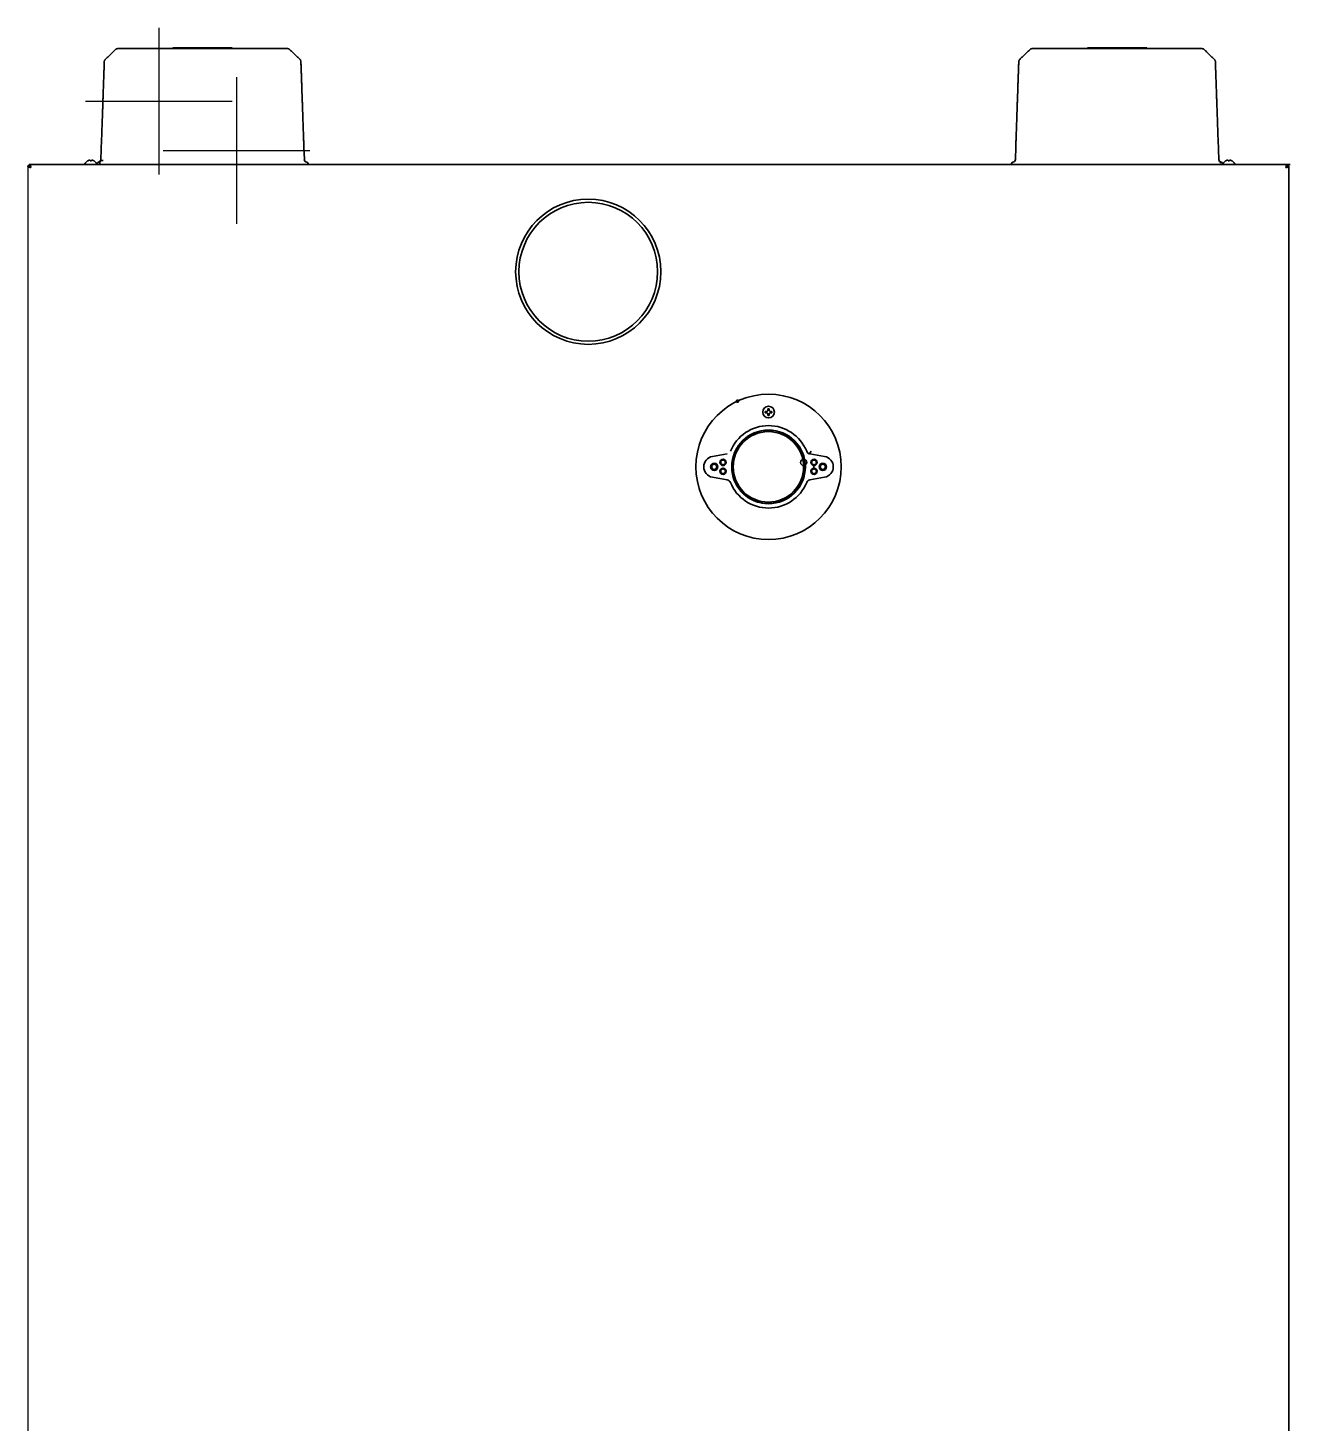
# Model space of a CAD drawing. Header units: inches. Extents: x 786 to 5755, y 618 to 5453.
# Drawn here: x 3395 to 4256, y 1569 to 2520 of the extents above; entities that cross this region are included whole.
import ezdxf

# ---------------------------------------------------------------- set-up
doc = ezdxf.new("R2010")
doc.units = ezdxf.units.IN
doc.layers.add('1', color=7, linetype='Continuous', true_color=0xffffff)

msp = doc.modelspace()

# ---------------------------------------------------------------- linework, layer by layer
at = {"color": 6}
for p, q in [((3484.42, 2519.57), (3484.42, 2419.57)), ((3434.42, 2469.57), (3534.42, 2469.57))]:
    msp.add_line(p, q, dxfattribs=at)
at = {"color": 4}
for p, q in [((3537.34, 2486.09), (3537.34, 2386.09)), ((3487.34, 2436.09), (3587.34, 2436.09))]:
    msp.add_line(p, q, dxfattribs=at)
at = {"color": 7}
msp.add_line((3395.09, 2425.3), (3395.09, 1425.54), dxfattribs=at)
at = {"layer": '1', "color": 7, "linetype": 'Continuous', "lineweight": 35}
for p, q in [((3572.09, 2505.46), (3456.29, 2505.46)), ((3493.99, 2505.96), (3493.99, 2505.46)), ((3534.39, 2505.96), (3534.39, 2505.46)), ((4079.69, 2505.46), (4195.49, 2505.46)), ((4117.39, 2505.96), (4117.39, 2505.46)), ((4157.79, 2505.96), (4157.79, 2505.46)), ((3445.32, 2443.57), (3444.84, 2429.89)), ((4206.46, 2443.57), (4206.94, 2429.89)), ((3583.54, 2429.89), (3583.24, 2438.42)), ((4068.24, 2429.89), (4068.54, 2438.42)), ((3395.09, 2425.35), (3395.09, 2425.54)), ((3395.09, 2425.54), (3395.89, 2425.54)), ((3395.09, 2425.3), (3395.09, 2425.35)), ((3395.89, 2425.54), (3395.89, 2425.35)), ((3395.89, 2425.3), (3395.89, 2425.35)), ((3395.99, 2426.44), (3396.18, 2426.44)), ((3395.99, 2425.64), (3395.99, 2426.44)), ((3396.18, 2425.64), (3395.99, 2425.64)), ((3396.18, 2426.44), (3396.23, 2426.44)), ((3396.18, 2425.64), (3396.23, 2425.64)), ((3396.23, 2426.44), (4255.55, 2426.44)), ((3433.99, 2426.84), (3433.99, 2427.04)), ((3440.29, 2428.88), (3440.29, 2428.91)), ((3441.99, 2427.04), (3441.99, 2426.84)), ((3442.24, 2427.02), (3442.22, 2426.44)), ((3444.12, 2428.5), (3444.09, 2426.44)), ((3444.87, 2429.24), (3446.34, 2429.24)), ((3445.12, 2433.38), (3445.12, 2433.38)), ((3586.16, 2426.44), (3586.14, 2427.02)), ((4065.62, 2426.44), (4065.64, 2427.02)), ((4209.54, 2427.02), (4209.56, 2426.44)), ((4209.79, 2427.04), (4209.79, 2426.84)), ((4211.49, 2428.88), (4211.49, 2428.91)), ((4216.09, 2428.91), (4216.09, 2428.88)), ((4217.79, 2426.84), (4217.79, 2427.04)), ((4253.55, 2426.44), (4253.6, 2426.44)), ((4253.55, 2425.64), (4253.6, 2425.64)), ((4253.6, 2426.44), (4253.79, 2426.44)), ((4253.79, 2425.64), (4253.6, 2425.64)), ((4253.79, 2426.44), (4253.79, 2425.64)), ((4253.89, 2425.35), (4253.89, 2425.54)), ((4253.89, 2425.54), (4254.69, 2425.54)), ((4253.89, 2425.35), (4253.89, 2425.3)), ((4254.69, 2425.3), (4254.65, 1426.34)), ((4254.69, 2425.54), (4254.69, 2425.35)), ((4254.69, 2425.35), (4254.69, 2425.3)), ((3899.49, 2260.06), (3899.99, 2260.06)), ((3899.99, 2255.46), (3899.49, 2255.46)), ((3899.99, 2260.06), (3900.49, 2260.06)), ((3900.49, 2255.46), (3899.99, 2255.46)), ((3912.89, 2240.57), (3912.91, 2240.6)), ((3914.36, 2239.54), (3912.89, 2240.57)), ((3913.43, 2241.45), (3913.52, 2241.58)), ((3914.38, 2239.57), (3914.36, 2239.54)), ((3915.1, 2240.48), (3915, 2240.35)), ((3861.75, 2227.5), (3871.73, 2229.26)), ((3861.75, 2227.5), (3871.73, 2229.26)), ((3928.25, 2229.26), (3938.23, 2227.5)), ((3928.25, 2229.26), (3938.23, 2227.5)), ((3930.94, 2219.73), (3930.94, 2221.15)), ((3871.73, 2211.62), (3861.75, 2213.38)), ((3871.73, 2211.62), (3861.75, 2213.38)), ((3938.23, 2213.38), (3928.25, 2211.62)), ((3938.23, 2213.38), (3928.25, 2211.62)), ((3913.04, 2200.41), (3914.21, 2201.23)), ((3913.52, 2199.29), (3913.43, 2199.42)), ((3915, 2200.52), (3915.1, 2200.4)), ((3943.89, 2197.99), (3943.89, 2197.93)), ((3903.89, 2195.64), (3903.89, 2195.76))]:
    msp.add_line(p, q, dxfattribs=at)
for centre, radius in [((3777.1, 2353.41), 49.5), ((3777.1, 2353.41), 49.5), ((3777.1, 2353.41), 47.3), ((3899.99, 2220.44), 49.5), ((3899.99, 2220.44), 49.5), ((3899.99, 2257.76), 4), ((3899.99, 2220.44), 25.1), ((3899.99, 2220.44), 25.1), ((3899.89, 2220.44), 24), ((3868.99, 2223.44), 2.13), ((3868.99, 2223.44), 1.62), ((3868.99, 2223.44), 1.62), ((3923.99, 2223.44), 2.13), ((3930.99, 2223.44), 2.13), ((3930.99, 2223.44), 2.13), ((3930.99, 2223.44), 1.62), ((3930.99, 2223.44), 1.62), ((3862.99, 2220.44), 2.5), ((3862.99, 2220.44), 2.5), ((3862.99, 2220.44), 1.75), ((3862.99, 2220.44), 1.75), ((3868.99, 2217.44), 2.12), ((3868.99, 2217.44), 2.12), ((3868.99, 2217.44), 1.62), ((3868.99, 2217.44), 1.62), ((3930.99, 2217.44), 2.12), ((3930.99, 2217.44), 2.12), ((3930.99, 2217.44), 1.62), ((3930.99, 2217.44), 1.62), ((3936.99, 2220.44), 2.5), ((3936.99, 2220.44), 2.5), ((3936.99, 2220.44), 1.75), ((3936.99, 2220.44), 1.75)]:
    msp.add_circle(centre, radius, dxfattribs=at)
for centre, radius, start, end in [((3398.19, 2423.64), 1.8, 132.80203, 150.47016), ((3396.89, 2424.64), 0.25, 270, 0), ((3434.39, 2427.04), 0.4, 149.69882, 180), ((3434.39, 2426.84), 0.4, 180, 270), ((3438.19, 2424.82), 4.8, 121.58135, 149.69882), ((3437.99, 2425.13), 3.78, 90.00347, 97.60405), ((3437.99, 2425.13), 3.78, 82.39593, 89.99655), ((3437.79, 2424.82), 4.8, 30.30118, 58.41627), ((3441.59, 2426.84), 0.4, 270, 0), ((3441.59, 2427.04), 0.4, 0, 30.30118), ((3438.09, 2423.82), 4.8, 33.08194, 36.44038), ((3443.24, 2426.98), 1, 97.62357, 178), ((3442.85, 2429.96), 2, 277.62357, 358), ((3444.87, 2428.49), 0.75, 90, 179), ((3585.53, 2429.96), 2, 182, 262.37643), ((3585.14, 2426.98), 1, 2, 82.37643), ((4066.64, 2426.98), 1, 97.62357, 178), ((4066.25, 2429.96), 2, 277.62357, 358), ((4208.93, 2429.96), 2, 182, 262.37643), ((4208.54, 2426.98), 1, 2, 82.37643), ((4213.69, 2423.82), 4.8, 143.55962, 146.91806), ((4210.19, 2427.04), 0.4, 149.69882, 180), ((4210.19, 2426.84), 0.4, 180, 270), ((4213.99, 2424.82), 4.8, 121.58373, 149.69882), ((4213.79, 2425.13), 3.78, 90.00345, 97.60407), ((4213.79, 2425.13), 3.78, 82.39595, 89.99653), ((4213.59, 2424.82), 4.8, 30.30118, 58.41865), ((4217.39, 2426.84), 0.4, 270, 0), ((4217.39, 2427.04), 0.4, 0, 30.30118), ((4252.89, 2424.64), 0.25, 180, 270), ((4251.59, 2423.64), 1.8, 29.52984, 47.19797), ((3899.99, 2220.44), 28.1, 22.24665, 157.75335), ((3899.99, 2220.44), 28.1, 22.24665, 157.75335), ((3899.89, 2220.44), 25, 90, 177.39), ((3899.89, 2220.44), 25, 182.79563, 90), ((3862.99, 2220.44), 7.17, 100, 260), ((3862.99, 2220.44), 7.17, 100, 260), ((3928.77, 2232.21), 3, 202.24665, 260), ((3928.77, 2232.21), 3, 202.24665, 260), ((3926.21, 2232.21), 3, 280, 337.75335), ((3926.21, 2232.21), 3, 280, 337.75335), ((3936.99, 2220.44), 7.17, 280, 80), ((3936.99, 2220.44), 7.17, 280, 80), ((3899.89, 2220.44), 25.2, 357.40132, 2.77688), ((3930.74, 2221.15), 0.2, 0, 35.53605), ((3930.74, 2219.73), 0.2, 324.46395, 0), ((3871.2, 2208.66), 3, 22.24665, 80), ((3871.2, 2208.66), 3, 22.24665, 80), ((3899.99, 2220.44), 28.1, 202.24665, 337.75335), ((3899.99, 2220.44), 28.1, 202.24665, 337.75335), ((3928.77, 2208.66), 3, 100, 157.75335), ((3928.77, 2208.66), 3, 100, 157.75335), ((3913.16, 2200.25), 0.2, 125, 160.53605), ((3914.32, 2201.06), 0.2, 89.46395, 125)]:
    msp.add_arc(centre, radius, start, end, dxfattribs=at)
at = {"layer": '1', "color": 7, "linetype": 'Continuous', "lineweight": 35, "extrusion": (0, 0, -1)}
for centre, major_axis, start_param, end_param in [((3443.24, 2426.98), (-0.999, 0.035), 0.409791, 1.409427), ((3585.14, 2426.98), (-0.999, -0.035), 1.732165, 3.141593)]:
    msp.add_ellipse(centre, major_axis=major_axis, ratio=0.99992, start_param=start_param, end_param=end_param, dxfattribs=at)
at = {"layer": '1', "color": 7, "linetype": 'Continuous', "lineweight": 35}
for centre, major_axis, start_param, end_param in [((4066.64, 2426.98), (0.999, -0.035), 1.732165, 3.141593), ((4208.54, 2426.98), (0.999, 0.035), 0.409791, 1.409427)]:
    msp.add_ellipse(centre, major_axis=major_axis, ratio=0.99992, start_param=start_param, end_param=end_param, dxfattribs=at)
for points, degree in [([(3454.9, 2504.9), (3447.79, 2498.02)], 1), ([(3573.48, 2504.9), (3580.59, 2498.02)], 1), ([(4078.3, 2504.9), (4071.19, 2498.02)], 1), ([(4196.88, 2504.9), (4203.99, 2498.02)], 1), ([(3395.89, 2425.3), (3395.09, 2425.3)], 1), ([(3396.23, 2425.64), (3396.23, 2426.44)], 1), ([(3436.99, 2429.43), (3437.02, 2429.44), (3437.07, 2429.44), (3437.14, 2429.45), (3437.21, 2429.45), (3437.28, 2429.45), (3437.35, 2429.45), (3437.42, 2429.44), (3437.47, 2429.44), (3437.49, 2429.43)], 3), ([(3437.49, 2429.43), (3437.49, 2429.42), (3437.49, 2429.39), (3437.49, 2429.34), (3437.49, 2429.28), (3437.49, 2429.22), (3437.49, 2429.15), (3437.49, 2429.08), (3437.49, 2428.99), (3437.49, 2428.92), (3437.49, 2428.88)], 3), ([(3438.49, 2429.43), (3438.51, 2429.44), (3438.56, 2429.44), (3438.63, 2429.45), (3438.7, 2429.45), (3438.78, 2429.45), (3438.85, 2429.45), (3438.92, 2429.44), (3438.97, 2429.44), (3438.99, 2429.43)], 3), ([(3438.99, 2429.43), (3439.04, 2429.42), (3439.15, 2429.39), (3439.31, 2429.34), (3439.47, 2429.28), (3439.63, 2429.22), (3439.78, 2429.15), (3439.94, 2429.08), (3440.1, 2428.99), (3440.23, 2428.92), (3440.29, 2428.88)], 3), ([(4212.79, 2429.43), (4212.74, 2429.42), (4212.63, 2429.39), (4212.47, 2429.34), (4212.31, 2429.28), (4212.15, 2429.22), (4212, 2429.15), (4211.84, 2429.08), (4211.68, 2428.99), (4211.55, 2428.92), (4211.49, 2428.88)], 3), ([(4213.29, 2429.43), (4213.27, 2429.44), (4213.22, 2429.44), (4213.15, 2429.45), (4213.08, 2429.45), (4213, 2429.45), (4212.93, 2429.45), (4212.86, 2429.44), (4212.81, 2429.44), (4212.79, 2429.43)], 3), ([(4214.79, 2429.43), (4214.76, 2429.44), (4214.71, 2429.44), (4214.64, 2429.45), (4214.57, 2429.45), (4214.5, 2429.45), (4214.43, 2429.45), (4214.36, 2429.44), (4214.31, 2429.44), (4214.29, 2429.43)], 3), ([(4214.29, 2429.43), (4214.29, 2429.42), (4214.29, 2429.39), (4214.29, 2429.34), (4214.29, 2429.28), (4214.29, 2429.22), (4214.29, 2429.15), (4214.29, 2429.08), (4214.29, 2428.99), (4214.29, 2428.92), (4214.29, 2428.88)], 3), ([(4253.55, 2425.64), (4253.55, 2426.44)], 1), ([(4253.89, 2425.3), (4254.69, 2425.3)], 1), ([(3396.74, 2424.41), (3396.79, 2424.39), (3396.84, 2424.39), (3396.89, 2424.39)], 3), ([(4252.89, 2424.39), (4252.94, 2424.39), (4252.99, 2424.39), (4253.04, 2424.41)], 3), ([(3897.69, 2257.26), (3897.69, 2257.43), (3897.69, 2257.76), (3897.69, 2258.09), (3897.69, 2258.26)], 3), ([(3898.99, 2257.26), (3898.94, 2257.26), (3898.83, 2257.26), (3898.67, 2257.26), (3898.51, 2257.26), (3898.35, 2257.26), (3898.2, 2257.26), (3898.04, 2257.26), (3897.88, 2257.26), (3897.75, 2257.26), (3897.69, 2257.26)], 3), ([(3898.99, 2258.26), (3899.02, 2258.29), (3899.07, 2258.34), (3899.14, 2258.41), (3899.21, 2258.48), (3899.28, 2258.55), (3899.35, 2258.62), (3899.42, 2258.69), (3899.47, 2258.74), (3899.49, 2258.76)], 3), ([(3899.49, 2256.76), (3899.47, 2256.78), (3899.42, 2256.83), (3899.35, 2256.9), (3899.28, 2256.97), (3899.2, 2257.04), (3899.13, 2257.12), (3899.06, 2257.19), (3899.01, 2257.24), (3898.99, 2257.26)], 3), ([(3899.49, 2258.76), (3899.49, 2258.81), (3899.49, 2258.92), (3899.49, 2259.08), (3899.49, 2259.24), (3899.49, 2259.4), (3899.49, 2259.55), (3899.49, 2259.71), (3899.49, 2259.87), (3899.49, 2260), (3899.49, 2260.06)], 3), ([(3900.49, 2258.76), (3900.51, 2258.74), (3900.56, 2258.69), (3900.63, 2258.62), (3900.7, 2258.55), (3900.78, 2258.47), (3900.85, 2258.4), (3900.92, 2258.33), (3900.97, 2258.28), (3900.99, 2258.26)], 3), ([(3900.99, 2257.26), (3900.96, 2257.23), (3900.91, 2257.18), (3900.84, 2257.11), (3900.77, 2257.04), (3900.7, 2256.97), (3900.63, 2256.9), (3900.56, 2256.83), (3900.51, 2256.78), (3900.49, 2256.76)], 3), ([(3900.49, 2256.76), (3900.49, 2256.71), (3900.49, 2256.6), (3900.49, 2256.44), (3900.49, 2256.28), (3900.49, 2256.12), (3900.49, 2255.97), (3900.49, 2255.81), (3900.49, 2255.65), (3900.49, 2255.52), (3900.49, 2255.46)], 3), ([(3900.99, 2258.26), (3901.04, 2258.26), (3901.15, 2258.26), (3901.31, 2258.26), (3901.47, 2258.26), (3901.63, 2258.26), (3901.78, 2258.26), (3901.94, 2258.26), (3902.1, 2258.26), (3902.23, 2258.26), (3902.29, 2258.26)], 3), ([(3902.29, 2258.26), (3902.29, 2258.09), (3902.29, 2257.76), (3902.29, 2257.43), (3902.29, 2257.26)], 3)]:
    msp.add_open_spline(points, degree=degree, dxfattribs=at)
for points, knots in [([(3456.29, 2505.46), (3456.16, 2505.46), (3456.04, 2505.44), (3455.78, 2505.4), (3455.66, 2505.36), (3455.42, 2505.26), (3455.31, 2505.2), (3455.09, 2505.06), (3454.99, 2504.98), (3454.9, 2504.9)], [0, 0, 0, 0, 0.25, 0.25, 0.5, 0.5, 0.75, 0.75, 1, 1, 1, 1]), ([(3514.19, 2505.96), (3513.93, 2505.96), (3512.8, 2505.96), (3510.84, 2505.96), (3508.4, 2505.96), (3506.5, 2505.96), (3505.08, 2505.96), (3504.1, 2505.96), (3503.14, 2505.96), (3501.89, 2505.96), (3500.38, 2505.96), (3498.66, 2505.96), (3497.12, 2505.96), (3495.81, 2505.96), (3494.53, 2505.96), (3493.99, 2505.96), (3493.99, 2505.96)], [0, 0, 0, 0, 0.033336, 0.145921, 0.251547, 0.348816, 0.394063, 0.436986, 0.478849, 0.520788, 0.603997, 0.684709, 0.76093, 0.830915, 0.893669, 1, 1, 1, 1]), ([(3534.39, 2505.96), (3534.39, 2505.96), (3534.3, 2505.96), (3533.67, 2505.96), (3531.86, 2505.96), (3528.55, 2505.96), (3524.1, 2505.96), (3519.17, 2505.96), (3515.77, 2505.96), (3514.19, 2505.96)], [0, 0, 0, 0, 0.039878, 0.0847, 0.199189, 0.358922, 0.563349, 0.796366, 1, 1, 1, 1]), ([(3572.09, 2505.46), (3572.22, 2505.46), (3572.34, 2505.44), (3572.6, 2505.4), (3572.72, 2505.36), (3572.96, 2505.26), (3573.07, 2505.2), (3573.28, 2505.06), (3573.39, 2504.98), (3573.48, 2504.9)], [0, 0, 0, 0, 0.25, 0.25, 0.5, 0.5, 0.75, 0.75, 1, 1, 1, 1]), ([(4079.69, 2505.46), (4079.56, 2505.46), (4079.44, 2505.44), (4079.18, 2505.4), (4079.06, 2505.36), (4078.82, 2505.26), (4078.71, 2505.2), (4078.49, 2505.06), (4078.39, 2504.98), (4078.3, 2504.9)], [0, 0, 0, 0, 0.25, 0.25, 0.5, 0.5, 0.75, 0.75, 1, 1, 1, 1]), ([(4117.39, 2505.96), (4117.39, 2505.96), (4117.48, 2505.96), (4118.11, 2505.96), (4119.92, 2505.96), (4123.23, 2505.96), (4127.68, 2505.96), (4132.61, 2505.96), (4136.01, 2505.96), (4137.59, 2505.96)], [0, 0, 0, 0, 0.039878, 0.0847, 0.199189, 0.358922, 0.563349, 0.796366, 1, 1, 1, 1]), ([(4137.59, 2505.96), (4137.85, 2505.96), (4138.98, 2505.96), (4140.94, 2505.96), (4143.38, 2505.96), (4145.28, 2505.96), (4146.7, 2505.96), (4147.68, 2505.96), (4148.64, 2505.96), (4149.89, 2505.96), (4151.4, 2505.96), (4153.12, 2505.96), (4154.66, 2505.96), (4155.97, 2505.96), (4157.25, 2505.96), (4157.79, 2505.96), (4157.79, 2505.96)], [0, 0, 0, 0, 0.033336, 0.145921, 0.251547, 0.348816, 0.394063, 0.436986, 0.478849, 0.520788, 0.603997, 0.684709, 0.76093, 0.830915, 0.893669, 1, 1, 1, 1]), ([(4195.49, 2505.46), (4195.62, 2505.46), (4195.74, 2505.44), (4196, 2505.4), (4196.12, 2505.36), (4196.36, 2505.26), (4196.47, 2505.2), (4196.68, 2505.06), (4196.79, 2504.98), (4196.88, 2504.9)], [0, 0, 0, 0, 0.25, 0.25, 0.5, 0.5, 0.75, 0.75, 1, 1, 1, 1]), ([(3447.18, 2496.65), (3447.18, 2496.65), (3447.18, 2496.64), (3447.17, 2496.59), (3447.17, 2496.55), (3447.17, 2496.41), (3447.16, 2496.26), (3447.15, 2495.96), (3447.15, 2495.85), (3447.14, 2495.6), (3447.13, 2495.46), (3447.12, 2495.01), (3447.11, 2494.66), (3447.08, 2493.84), (3447.06, 2493.37), (3447.03, 2492.58), (3447.02, 2492.3), (3447.01, 2491.93), (3447.01, 2491.86), (3447, 2491.71), (3447, 2491.63), (3446.99, 2491.4), (3446.99, 2491.24), (3446.97, 2490.75), (3446.96, 2490.4), (3446.93, 2489.68), (3446.92, 2489.3), (3446.88, 2488.12), (3446.85, 2487.25), (3446.8, 2485.84), (3446.78, 2485.35), (3446.75, 2484.32), (3446.73, 2483.79), (3446.69, 2482.67), (3446.67, 2482.09), (3446.63, 2480.88), (3446.6, 2480.25), (3446.56, 2478.94), (3446.53, 2478.25), (3446.51, 2477.45), (3446.5, 2477.36), (3446.5, 2477.18), (3446.49, 2476.91), (3446.46, 2476.26), (3446.44, 2475.7), (3446.4, 2474.55), (3446.38, 2473.76), (3446.32, 2472.12), (3446.29, 2471.27), (3446.24, 2469.96), (3446.23, 2469.51), (3446.2, 2468.6), (3446.18, 2468.14), (3446.13, 2466.73), (3446.1, 2465.76), (3446.03, 2463.76), (3445.99, 2462.72), (3445.95, 2461.51), (3445.94, 2461.37), (3445.93, 2461.1), (3445.92, 2460.7), (3445.89, 2459.74), (3445.86, 2458.9), (3445.8, 2457.21), (3445.76, 2456.06), (3445.68, 2453.7), (3445.63, 2452.5), (3445.57, 2450.65), (3445.55, 2450.03), (3445.5, 2448.78), (3445.48, 2448.14), (3445.45, 2447.34), (3445.45, 2447.18), (3445.44, 2446.86), (3445.43, 2446.7), (3445.41, 2446.21), (3445.4, 2445.88), (3445.37, 2444.9), (3445.35, 2444.24), (3445.32, 2443.57)], [0, 0, 0, 0, 0.03125, 0.03125, 0.0625, 0.0625, 0.125, 0.125, 0.15625, 0.15625, 0.1875, 0.1875, 0.25, 0.25, 0.3125, 0.3125, 0.34375, 0.34375, 0.351563, 0.351563, 0.359375, 0.359375, 0.375, 0.375, 0.40625, 0.40625, 0.4375, 0.4375, 0.5, 0.5, 0.53125, 0.53125, 0.5625, 0.5625, 0.59375, 0.59375, 0.625, 0.625, 0.65625, 0.65625, 0.660156, 0.660156, 0.664063, 0.671875, 0.6875, 0.6875, 0.71875, 0.71875, 0.75, 0.75, 0.765625, 0.765625, 0.78125, 0.78125, 0.8125, 0.8125, 0.84375, 0.84375, 0.847656, 0.847656, 0.851562, 0.859375, 0.875, 0.875, 0.90625, 0.90625, 0.9375, 0.9375, 0.953125, 0.953125, 0.96875, 0.96875, 0.972656, 0.972656, 0.976562, 0.976562, 0.984375, 0.984375, 1, 1, 1, 1]), ([(3447.18, 2496.65), (3447.18, 2496.78), (3447.2, 2496.91), (3447.25, 2497.16), (3447.3, 2497.28), (3447.4, 2497.51), (3447.46, 2497.63), (3447.61, 2497.84), (3447.69, 2497.93), (3447.79, 2498.02)], [0, 0, 0, 0, 0.25, 0.25, 0.5, 0.5, 0.75, 0.75, 1, 1, 1, 1]), ([(3580.59, 2498.02), (3580.69, 2497.93), (3580.77, 2497.84), (3580.92, 2497.63), (3580.98, 2497.51), (3581.08, 2497.28), (3581.12, 2497.16), (3581.18, 2496.91), (3581.2, 2496.78), (3581.2, 2496.65)], [0, 0, 0, 0, 0.25, 0.25, 0.5, 0.5, 0.75, 0.75, 1, 1, 1, 1]), ([(3583.06, 2443.57), (3583.03, 2444.24), (3583.01, 2444.91), (3582.98, 2445.89), (3582.96, 2446.22), (3582.95, 2446.7), (3582.94, 2446.87), (3582.93, 2447.19), (3582.93, 2447.35), (3582.9, 2448.15), (3582.88, 2448.79), (3582.83, 2450.04), (3582.81, 2450.67), (3582.75, 2452.51), (3582.7, 2453.71), (3582.62, 2456.07), (3582.58, 2457.22), (3582.5, 2459.47), (3582.46, 2460.57), (3582.42, 2461.91), (3582.4, 2462.31), (3582.39, 2462.7), (3582.38, 2462.97), (3582.38, 2463.1), (3582.35, 2463.75), (3582.33, 2464.27), (3582.31, 2465.03), (3582.3, 2465.28), (3582.29, 2465.66), (3582.28, 2465.78), (3582.27, 2466.03), (3582.25, 2466.65), (3582.21, 2467.73), (3582.18, 2468.66), (3582.15, 2469.58), (3582.13, 2470.02), (3582.09, 2471.35), (3582.06, 2472.2), (3582, 2473.84), (3581.97, 2474.63), (3581.89, 2476.92), (3581.84, 2478.34), (3581.79, 2479.75), (3581.79, 2479.83), (3581.79, 2480), (3581.78, 2480.24), (3581.76, 2480.8), (3581.74, 2481.27), (3581.71, 2482.18), (3581.69, 2482.76), (3581.65, 2483.87), (3581.63, 2484.4), (3581.6, 2485.43), (3581.58, 2485.91), (3581.55, 2486.85), (3581.53, 2487.3), (3581.5, 2488.16), (3581.49, 2488.56), (3581.46, 2489.35), (3581.45, 2489.72), (3581.42, 2490.43), (3581.41, 2490.77), (3581.38, 2491.74), (3581.35, 2492.32), (3581.32, 2493.37), (3581.3, 2493.83), (3581.27, 2494.65), (3581.26, 2495), (3581.25, 2495.38), (3581.25, 2495.45), (3581.24, 2495.59), (3581.24, 2495.66), (3581.23, 2495.84), (3581.23, 2495.96), (3581.22, 2496.26), (3581.21, 2496.4), (3581.21, 2496.55), (3581.21, 2496.59), (3581.2, 2496.64), (3581.2, 2496.65), (3581.2, 2496.65)], [0, 0, 0, 0, 0.015628, 0.015628, 0.023442, 0.023442, 0.027349, 0.027349, 0.031256, 0.031256, 0.046884, 0.046884, 0.062512, 0.062512, 0.093768, 0.093768, 0.125024, 0.125024, 0.15628, 0.15628, 0.164094, 0.168001, 0.168001, 0.171908, 0.171908, 0.187536, 0.187536, 0.19535, 0.19535, 0.199257, 0.199257, 0.203164, 0.218792, 0.234421, 0.234421, 0.250049, 0.250049, 0.281305, 0.281305, 0.312561, 0.312561, 0.375073, 0.375073, 0.37898, 0.37898, 0.382887, 0.390701, 0.406329, 0.406329, 0.437585, 0.437585, 0.468841, 0.468841, 0.500097, 0.500097, 0.531353, 0.531353, 0.562609, 0.562609, 0.593865, 0.593865, 0.625121, 0.625121, 0.687634, 0.687634, 0.750146, 0.750146, 0.812658, 0.812658, 0.828286, 0.828286, 0.843914, 0.843914, 0.87517, 0.87517, 0.937682, 0.937682, 0.968938, 0.968938, 1, 1, 1, 1]), ([(4068.72, 2443.57), (4068.75, 2444.24), (4068.77, 2444.91), (4068.8, 2445.89), (4068.81, 2446.22), (4068.83, 2446.7), (4068.84, 2446.87), (4068.85, 2447.19), (4068.85, 2447.35), (4068.88, 2448.15), (4068.9, 2448.79), (4068.95, 2450.04), (4068.97, 2450.67), (4069.03, 2452.51), (4069.08, 2453.71), (4069.16, 2456.07), (4069.2, 2457.22), (4069.28, 2459.47), (4069.32, 2460.57), (4069.36, 2461.91), (4069.38, 2462.31), (4069.39, 2462.7), (4069.4, 2462.97), (4069.4, 2463.1), (4069.43, 2463.75), (4069.45, 2464.27), (4069.47, 2465.03), (4069.48, 2465.28), (4069.49, 2465.66), (4069.5, 2465.78), (4069.51, 2466.03), (4069.53, 2466.65), (4069.57, 2467.73), (4069.6, 2468.66), (4069.63, 2469.58), (4069.65, 2470.02), (4069.69, 2471.35), (4069.72, 2472.2), (4069.78, 2473.84), (4069.81, 2474.63), (4069.89, 2476.92), (4069.94, 2478.34), (4069.99, 2479.75), (4069.99, 2479.83), (4069.99, 2480), (4070, 2480.24), (4070.02, 2480.8), (4070.04, 2481.27), (4070.07, 2482.18), (4070.09, 2482.76), (4070.13, 2483.87), (4070.15, 2484.4), (4070.18, 2485.43), (4070.2, 2485.91), (4070.23, 2486.85), (4070.25, 2487.3), (4070.28, 2488.16), (4070.29, 2488.56), (4070.32, 2489.35), (4070.33, 2489.72), (4070.36, 2490.43), (4070.37, 2490.77), (4070.4, 2491.74), (4070.42, 2492.32), (4070.46, 2493.37), (4070.48, 2493.83), (4070.51, 2494.65), (4070.52, 2495), (4070.53, 2495.38), (4070.53, 2495.45), (4070.54, 2495.59), (4070.54, 2495.66), (4070.55, 2495.84), (4070.55, 2495.96), (4070.56, 2496.26), (4070.57, 2496.4), (4070.57, 2496.55), (4070.57, 2496.59), (4070.58, 2496.64), (4070.58, 2496.65), (4070.58, 2496.65)], [0, 0, 0, 0, 0.015628, 0.015628, 0.023442, 0.023442, 0.027349, 0.027349, 0.031256, 0.031256, 0.046884, 0.046884, 0.062512, 0.062512, 0.093768, 0.093768, 0.125024, 0.125024, 0.15628, 0.15628, 0.164094, 0.168001, 0.168001, 0.171908, 0.171908, 0.187536, 0.187536, 0.19535, 0.19535, 0.199257, 0.199257, 0.203164, 0.218792, 0.234421, 0.234421, 0.250049, 0.250049, 0.281305, 0.281305, 0.312561, 0.312561, 0.375073, 0.375073, 0.37898, 0.37898, 0.382887, 0.390701, 0.406329, 0.406329, 0.437585, 0.437585, 0.468841, 0.468841, 0.500097, 0.500097, 0.531353, 0.531353, 0.562609, 0.562609, 0.593865, 0.593865, 0.625121, 0.625121, 0.687634, 0.687634, 0.750146, 0.750146, 0.812658, 0.812658, 0.828286, 0.828286, 0.843914, 0.843914, 0.87517, 0.87517, 0.937682, 0.937682, 0.968938, 0.968938, 1, 1, 1, 1]), ([(4071.19, 2498.02), (4071.09, 2497.93), (4071.01, 2497.84), (4070.86, 2497.63), (4070.8, 2497.51), (4070.7, 2497.28), (4070.65, 2497.16), (4070.6, 2496.91), (4070.58, 2496.78), (4070.58, 2496.65)], [0, 0, 0, 0, 0.25, 0.25, 0.5, 0.5, 0.75, 0.75, 1, 1, 1, 1]), ([(4204.6, 2496.65), (4204.6, 2496.78), (4204.58, 2496.91), (4204.52, 2497.16), (4204.48, 2497.28), (4204.38, 2497.51), (4204.32, 2497.63), (4204.17, 2497.84), (4204.09, 2497.93), (4203.99, 2498.02)], [0, 0, 0, 0, 0.25, 0.25, 0.5, 0.5, 0.75, 0.75, 1, 1, 1, 1]), ([(4204.6, 2496.65), (4204.6, 2496.65), (4204.6, 2496.64), (4204.61, 2496.59), (4204.61, 2496.55), (4204.61, 2496.41), (4204.62, 2496.26), (4204.63, 2495.96), (4204.63, 2495.85), (4204.64, 2495.6), (4204.65, 2495.46), (4204.66, 2495.01), (4204.67, 2494.66), (4204.7, 2493.84), (4204.72, 2493.37), (4204.75, 2492.58), (4204.76, 2492.3), (4204.77, 2491.93), (4204.77, 2491.86), (4204.78, 2491.71), (4204.78, 2491.63), (4204.79, 2491.4), (4204.79, 2491.24), (4204.81, 2490.75), (4204.82, 2490.4), (4204.85, 2489.68), (4204.86, 2489.3), (4204.9, 2488.12), (4204.93, 2487.25), (4204.98, 2485.84), (4205, 2485.35), (4205.03, 2484.32), (4205.05, 2483.79), (4205.09, 2482.67), (4205.11, 2482.09), (4205.15, 2480.88), (4205.18, 2480.25), (4205.22, 2478.94), (4205.25, 2478.25), (4205.27, 2477.45), (4205.28, 2477.36), (4205.28, 2477.18), (4205.29, 2476.91), (4205.32, 2476.26), (4205.34, 2475.7), (4205.38, 2474.55), (4205.4, 2473.76), (4205.46, 2472.12), (4205.49, 2471.27), (4205.54, 2469.96), (4205.55, 2469.51), (4205.58, 2468.6), (4205.6, 2468.14), (4205.65, 2466.73), (4205.68, 2465.76), (4205.75, 2463.76), (4205.79, 2462.72), (4205.83, 2461.51), (4205.84, 2461.37), (4205.84, 2461.1), (4205.86, 2460.7), (4205.89, 2459.74), (4205.92, 2458.9), (4205.98, 2457.21), (4206.02, 2456.06), (4206.1, 2453.7), (4206.15, 2452.5), (4206.21, 2450.65), (4206.23, 2450.03), (4206.28, 2448.78), (4206.3, 2448.14), (4206.33, 2447.34), (4206.33, 2447.18), (4206.34, 2446.86), (4206.35, 2446.7), (4206.37, 2446.21), (4206.38, 2445.88), (4206.41, 2444.9), (4206.43, 2444.24), (4206.46, 2443.57)], [0, 0, 0, 0, 0.03125, 0.03125, 0.0625, 0.0625, 0.125, 0.125, 0.15625, 0.15625, 0.1875, 0.1875, 0.25, 0.25, 0.3125, 0.3125, 0.34375, 0.34375, 0.351563, 0.351563, 0.359375, 0.359375, 0.375, 0.375, 0.40625, 0.40625, 0.4375, 0.4375, 0.5, 0.5, 0.53125, 0.53125, 0.5625, 0.5625, 0.59375, 0.59375, 0.625, 0.625, 0.65625, 0.65625, 0.660156, 0.660156, 0.664063, 0.671875, 0.6875, 0.6875, 0.71875, 0.71875, 0.75, 0.75, 0.765625, 0.765625, 0.78125, 0.78125, 0.8125, 0.8125, 0.84375, 0.84375, 0.847656, 0.847656, 0.851562, 0.859375, 0.875, 0.875, 0.90625, 0.90625, 0.9375, 0.9375, 0.953125, 0.953125, 0.96875, 0.96875, 0.972656, 0.972656, 0.976562, 0.976562, 0.984375, 0.984375, 1, 1, 1, 1]), ([(3583.24, 2438.42), (3583.23, 2438.64), (3583.22, 2438.87), (3583.21, 2439.2), (3583.21, 2439.31), (3583.2, 2439.53), (3583.19, 2439.64), (3583.18, 2439.97), (3583.18, 2440.18), (3583.16, 2440.62), (3583.15, 2440.84), (3583.14, 2441.27), (3583.13, 2441.48), (3583.12, 2441.91), (3583.11, 2442.12), (3583.09, 2442.75), (3583.07, 2443.17), (3583.06, 2443.57)], [0, 0, 0, 0, 0.125, 0.125, 0.1875, 0.1875, 0.25, 0.25, 0.375, 0.375, 0.5, 0.5, 0.625, 0.625, 0.75, 0.75, 1, 1, 1, 1]), ([(4068.54, 2438.42), (4068.55, 2438.64), (4068.56, 2438.87), (4068.57, 2439.2), (4068.57, 2439.31), (4068.58, 2439.53), (4068.59, 2439.64), (4068.6, 2439.97), (4068.6, 2440.18), (4068.62, 2440.62), (4068.63, 2440.84), (4068.64, 2441.27), (4068.65, 2441.48), (4068.66, 2441.91), (4068.67, 2442.12), (4068.69, 2442.75), (4068.71, 2443.17), (4068.72, 2443.57)], [0, 0, 0, 0, 0.125, 0.125, 0.1875, 0.1875, 0.25, 0.25, 0.375, 0.375, 0.5, 0.5, 0.625, 0.625, 0.75, 0.75, 1, 1, 1, 1]), ([(3395.09, 2425.3), (3395.09, 2425.22), (3395.13, 2425.15), (3395.29, 2425), (3395.41, 2424.93), (3395.72, 2424.78), (3395.9, 2424.71), (3396.3, 2424.56), (3396.52, 2424.48), (3396.74, 2424.41)], [0, 0, 0, 0, 0.25, 0.25, 0.5, 0.5, 0.75, 0.75, 1, 1, 1, 1]), ([(3395.89, 2425.3), (3395.89, 2425.26), (3395.9, 2425.22), (3395.92, 2425.15), (3395.94, 2425.11), (3395.98, 2425.04), (3396.01, 2425), (3396.07, 2424.93), (3396.11, 2424.89), (3396.2, 2424.82), (3396.24, 2424.78), (3396.34, 2424.71), (3396.39, 2424.67), (3396.51, 2424.59), (3396.56, 2424.56), (3396.68, 2424.48), (3396.75, 2424.45), (3396.81, 2424.41)], [0, 0, 0, 0, 0.125, 0.125, 0.25, 0.25, 0.375, 0.375, 0.5, 0.5, 0.625, 0.625, 0.75, 0.75, 0.875, 0.875, 1, 1, 1, 1]), ([(3396.23, 2426.44), (3396.27, 2426.44), (3396.3, 2426.43), (3396.38, 2426.38), (3396.42, 2426.35), (3396.49, 2426.27), (3396.53, 2426.22), (3396.6, 2426.1), (3396.64, 2426.04), (3396.71, 2425.89), (3396.75, 2425.8), (3396.82, 2425.62), (3396.86, 2425.53), (3396.93, 2425.33), (3396.97, 2425.22), (3397.04, 2425.01), (3397.08, 2424.9), (3397.12, 2424.79)], [0, 0, 0, 0, 0.125, 0.125, 0.25, 0.25, 0.375, 0.375, 0.5, 0.5, 0.625, 0.625, 0.75, 0.75, 0.875, 0.875, 1, 1, 1, 1]), ([(3396.23, 2425.64), (3396.3, 2425.64), (3396.38, 2425.61), (3396.53, 2425.52), (3396.6, 2425.46), (3396.75, 2425.29), (3396.82, 2425.19), (3396.97, 2424.96), (3397.04, 2424.84), (3397.12, 2424.72)], [0, 0, 0, 0, 0.25, 0.25, 0.5, 0.5, 0.75, 0.75, 1, 1, 1, 1]), ([(3397.12, 2424.79), (3397.12, 2424.78), (3397.12, 2424.78), (3397.12, 2424.77), (3397.13, 2424.75), (3397.13, 2424.74), (3397.13, 2424.73), (3397.13, 2424.72), (3397.13, 2424.71), (3397.14, 2424.7), (3397.14, 2424.69), (3397.14, 2424.68), (3397.14, 2424.67), (3397.14, 2424.66), (3397.14, 2424.65), (3397.14, 2424.64), (3397.14, 2424.64)], [0, 0, 0, 0, 0.070356, 0.140723, 0.211142, 0.28165, 0.352287, 0.42309, 0.494098, 0.565348, 0.636878, 0.708725, 0.780925, 0.853514, 0.926527, 1, 1, 1, 1]), ([(3435.69, 2428.88), (3435.89, 2429.01), (3436.1, 2429.11), (3436.43, 2429.25), (3436.54, 2429.29), (3436.76, 2429.37), (3436.87, 2429.4), (3436.99, 2429.43)], [0, 0, 0, 0, 0.5, 0.5, 0.75, 0.75, 1, 1, 1, 1]), ([(3438.49, 2428.88), (3438.49, 2429.01), (3438.49, 2429.11), (3438.49, 2429.25), (3438.49, 2429.29), (3438.49, 2429.37), (3438.49, 2429.4), (3438.49, 2429.43)], [0, 0, 0, 0, 0.5, 0.5, 0.75, 0.75, 1, 1, 1, 1]), ([(4207.73, 2427.96), (4207.87, 2427.96), (4208, 2427.96), (4208.17, 2427.96), (4208.22, 2427.96), (4208.29, 2427.96), (4208.32, 2427.96), (4208.36, 2427.96), (4208.38, 2427.96), (4208.48, 2427.96), (4208.54, 2427.97), (4208.63, 2427.97), (4208.65, 2427.97), (4208.66, 2427.97)], [0, 0, 0, 0, 0.25, 0.25, 0.375, 0.375, 0.4375, 0.4375, 0.5, 0.5, 0.75, 0.75, 1, 1, 1, 1]), ([(4213.29, 2428.88), (4213.29, 2429.01), (4213.29, 2429.11), (4213.29, 2429.25), (4213.29, 2429.29), (4213.29, 2429.37), (4213.29, 2429.4), (4213.29, 2429.43)], [0, 0, 0, 0, 0.5, 0.5, 0.75, 0.75, 1, 1, 1, 1]), ([(4216.09, 2428.88), (4215.89, 2429.01), (4215.68, 2429.11), (4215.35, 2429.25), (4215.24, 2429.29), (4215.02, 2429.37), (4214.91, 2429.4), (4214.79, 2429.43)], [0, 0, 0, 0, 0.5, 0.5, 0.75, 0.75, 1, 1, 1, 1]), ([(4252.64, 2424.64), (4252.64, 2424.64), (4252.64, 2424.65), (4252.64, 2424.66), (4252.64, 2424.67), (4252.64, 2424.68), (4252.64, 2424.69), (4252.64, 2424.7), (4252.65, 2424.71), (4252.65, 2424.72), (4252.65, 2424.73), (4252.65, 2424.74), (4252.65, 2424.75), (4252.66, 2424.77), (4252.66, 2424.78), (4252.66, 2424.78), (4252.66, 2424.79)], [0, 0, 0, 0, 0.073473, 0.146486, 0.219075, 0.291275, 0.363122, 0.434652, 0.505902, 0.57691, 0.647713, 0.71835, 0.788858, 0.859277, 0.929644, 1, 1, 1, 1]), ([(4252.66, 2424.79), (4252.7, 2424.9), (4252.74, 2425.01), (4252.81, 2425.22), (4252.85, 2425.33), (4252.92, 2425.53), (4252.96, 2425.62), (4253.03, 2425.8), (4253.07, 2425.89), (4253.14, 2426.04), (4253.18, 2426.1), (4253.25, 2426.22), (4253.29, 2426.27), (4253.36, 2426.35), (4253.4, 2426.38), (4253.47, 2426.43), (4253.51, 2426.44), (4253.55, 2426.44)], [0, 0, 0, 0, 0.125, 0.125, 0.25, 0.25, 0.375, 0.375, 0.5, 0.5, 0.625, 0.625, 0.75, 0.75, 0.875, 0.875, 1, 1, 1, 1]), ([(4252.66, 2424.72), (4252.74, 2424.84), (4252.81, 2424.96), (4252.96, 2425.19), (4253.03, 2425.29), (4253.18, 2425.46), (4253.25, 2425.52), (4253.4, 2425.61), (4253.47, 2425.64), (4253.55, 2425.64)], [0, 0, 0, 0, 0.25, 0.25, 0.5, 0.5, 0.75, 0.75, 1, 1, 1, 1]), ([(4252.97, 2424.41), (4253.03, 2424.45), (4253.1, 2424.48), (4253.22, 2424.56), (4253.27, 2424.59), (4253.38, 2424.67), (4253.44, 2424.71), (4253.54, 2424.78), (4253.58, 2424.82), (4253.67, 2424.89), (4253.71, 2424.93), (4253.77, 2425), (4253.8, 2425.04), (4253.84, 2425.11), (4253.86, 2425.15), (4253.88, 2425.22), (4253.89, 2425.26), (4253.89, 2425.3)], [0, 0, 0, 0, 0.125, 0.125, 0.25, 0.25, 0.375, 0.375, 0.5, 0.5, 0.625, 0.625, 0.75, 0.75, 0.875, 0.875, 1, 1, 1, 1]), ([(4253.04, 2424.41), (4253.26, 2424.48), (4253.48, 2424.56), (4253.88, 2424.71), (4254.06, 2424.78), (4254.37, 2424.93), (4254.49, 2425), (4254.65, 2425.15), (4254.69, 2425.22), (4254.69, 2425.3)], [0, 0, 0, 0, 0.25, 0.25, 0.5, 0.5, 0.75, 0.75, 1, 1, 1, 1]), ([(3897.69, 2258.26), (3897.89, 2258.26), (3898.1, 2258.26), (3898.43, 2258.26), (3898.54, 2258.26), (3898.76, 2258.26), (3898.87, 2258.26), (3898.99, 2258.26)], [0, 0, 0, 0, 0.5, 0.5, 0.75, 0.75, 1, 1, 1, 1]), ([(3899.49, 2255.46), (3899.49, 2255.66), (3899.49, 2255.87), (3899.49, 2256.2), (3899.49, 2256.31), (3899.49, 2256.53), (3899.49, 2256.64), (3899.49, 2256.76)], [0, 0, 0, 0, 0.5, 0.5, 0.75, 0.75, 1, 1, 1, 1]), ([(3900.49, 2260.06), (3900.49, 2259.86), (3900.49, 2259.65), (3900.49, 2259.32), (3900.49, 2259.21), (3900.49, 2258.99), (3900.49, 2258.87), (3900.49, 2258.76)], [0, 0, 0, 0, 0.5, 0.5, 0.75, 0.75, 1, 1, 1, 1]), ([(3902.29, 2257.26), (3902.09, 2257.26), (3901.88, 2257.26), (3901.55, 2257.26), (3901.44, 2257.26), (3901.22, 2257.26), (3901.11, 2257.26), (3900.99, 2257.26)], [0, 0, 0, 0, 0.5, 0.5, 0.75, 0.75, 1, 1, 1, 1])]:
    msp.add_open_spline(points, degree=3, knots=knots, dxfattribs=at)
at = {"layer": '1', "color": 163, "linetype": 'Continuous', "lineweight": 70}
msp.add_point((3878.89, 2265.26), dxfattribs=at)

doc.saveas('drawing.dxf')
